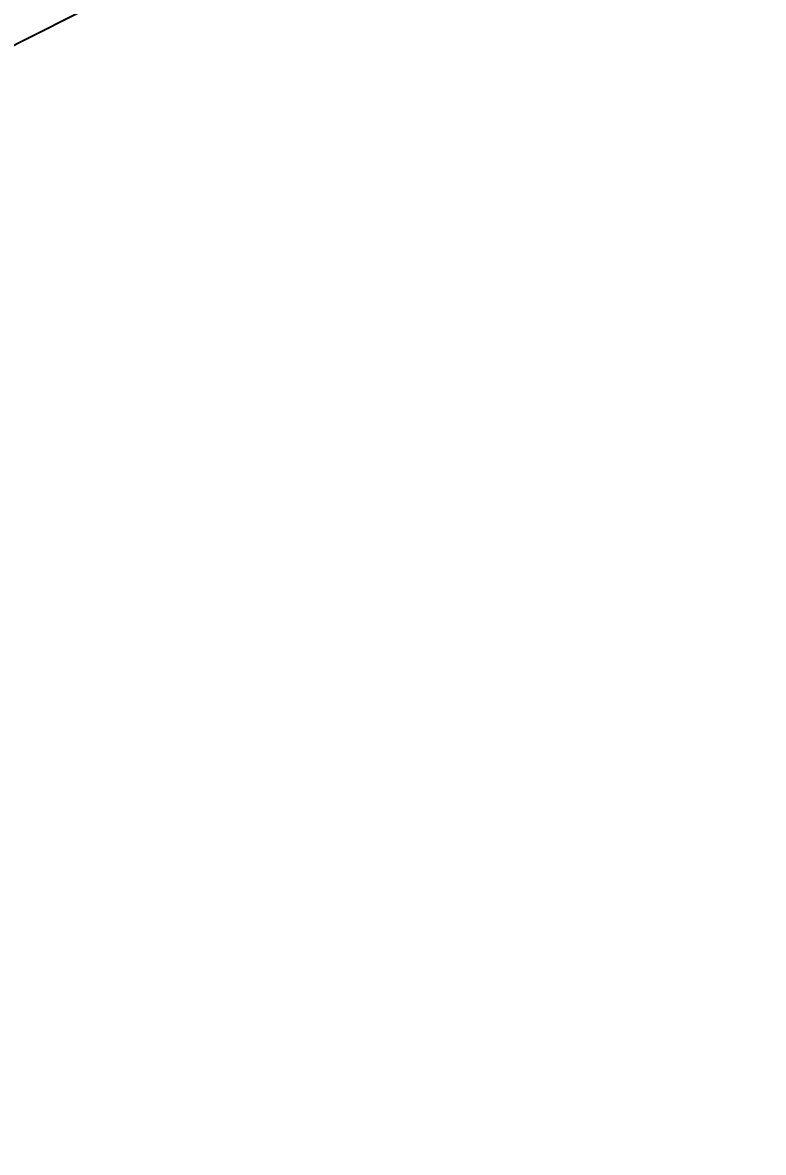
# Model space of a CAD drawing. Header units: metres. Extents: x 2682525 to 2683550, y 1250555 to 1251328.
# Drawn here: x 2683060.366 to 2683063.455, y 1250858.075 to 1250862.783 of the extents above; entities that cross this region are included whole.
import ezdxf

# ---------------------------------------------------------------- set-up
doc = ezdxf.new("R2010")
doc.units = ezdxf.units.M
doc.header["$PDMODE"] = 2
doc.header["$PDSIZE"] = -2
doc.linetypes.add('IMPORT-_22_ISO-10 Strichpunktlinie _2_', pattern=[46.98999999999999, 30.47999999999999, -7.619999999999998, 1.270000000000001, -7.619999999999998])
doc.linetypes.add('IMPORT-_25_VW-01 Strichlinie kurz _2_', pattern=[21.165312, 10.580624, -10.584688])
for name, color, linetype, lineweight, true_color in [('2458 A U1_dwg-1', 9, 'Continuous', 18, 0x808080), ('_22_000 Linien-Oeffnungsflügel 0_10', 9, 'Continuous', 18, 0x808080), ('_22_000 Linien-Strichpunktlinie 0_10', 9, 'IMPORT-_22_ISO-10 Strichpunktlinie _2_', 18, 0x808080), ('_22_000 Linien-Strichpunktlinie kurz 0_10', 9, 'IMPORT-_22_ISO-10 Strichpunktlinie _2_', 18, 0x808080), ('_22_200 Materialien-Beton', 9, 'Continuous', 18, 0x808080), ('_22_200 Materialien-Daemmung H', 9, 'Continuous', 18, 0x808080), ('_22_300 Bauteile 3D-Tuer', 9, 'Continuous', 18, 0x808080), ('_22_300 Bauteile 3D-Wand Aussen', 9, 'Continuous', 18, 0x808080), ('_22_500 Technik-Kanalisation Regenwasser', 9, 'Continuous', 18, 0x808080), ('_22_800 Beschriftung-1_50-Vermassung', 9, 'Continuous', 18, 0x808080), ('_22_Keine', 9, 'Continuous', 18, 0x808080), ('_25_300 Bauteile 3D-Raum-NGF Nettogeschossfläche', 9, 'Continuous', 18, 0x808080), ('_25_700 Aemter-Feuerpolizei-Fluchtweg', 9, 'IMPORT-_25_VW-01 Strichlinie kurz _2_', 18, 0x808080), ('_25_Keine', 9, 'Continuous', 18, 0x808080), ('Bemassung', 9, 'Continuous', 18, 0x808080)]:
    doc.layers.add(name, color=color, linetype=linetype, lineweight=lineweight, true_color=true_color)
doc.layers.add('A-____-____-DIMS', color=7, linetype='Continuous', lineweight=9)
doc.layers.add('Bemassung-1', color=7, linetype='Continuous', lineweight=18)
doc.styles.add('Arial_31', font='arial.ttf', dxfattribs={"width": 0.9, "height": 200})
doc.styles.add('ISOCP_2', font='isocp___.ttf', dxfattribs={"height": 125.8608217592593})
doc.styles.add('ISOCP_5', font='isocp___.ttf', dxfattribs={"height": 100.6886574074074})
doc.styles.add('ISOCP_6', font='isocp___.ttf', dxfattribs={"height": 176.2051504629629})
doc.dimstyles.new('2_0_mm_-_Arial', dxfattribs={"dimscale": 304.8, "dimtxt": 204.051879991394, "dimasz": 0.2460629921259842, "dimexe": 0.3280839895013123, "dimexo": 0.3280840109072179, "dimgap": 0.08202099737532807, "dimtad": 1, "dimdec": 1, "dimlfac": 0.001, "dimrnd": 0.09999999999999999, "dimzin": 0, "dimdsep": 46, "dimtxsty": 'Arial_31', "dimblk1": 'OBLIQUE', "dimblk2": 'OBLIQUE', "dimsah": 1, "dimcen": 0.09, "dimdle": 0.3280839895013123, "dimazin": 0, "dimtfac": 1, "dimtdec": 4, "dimtix": 1, "dimtmove": 0, "dimatfit": 3, "dimfxl": 1, "dimtvp": 1, "dimtfill": 1, "dimtolj": 1, "dimtzin": 0, "dimarcsym": 2})
doc.dimstyles.new('2_0_mm_-_Arial_1', dxfattribs={"dimscale": 304.8, "dimtxt": 204.051879991394, "dimasz": 0.2460629921259842, "dimexe": 0.3280839895013123, "dimexo": 0.3280840109072179, "dimgap": 0.08202099737532807, "dimtad": 1, "dimdec": 1, "dimlfac": 0.001, "dimrnd": 0.09999999999999999, "dimzin": 0, "dimdsep": 46, "dimtxsty": 'Arial_31', "dimblk1": 'OBLIQUE', "dimblk2": 'OBLIQUE', "dimsah": 1, "dimcen": 0.09, "dimdle": 0.3280839895013123, "dimazin": 0, "dimtfac": 1, "dimtdec": 4, "dimtix": 1, "dimtmove": 2, "dimatfit": 3, "dimfxl": 1, "dimtvp": 1, "dimtfill": 1, "dimtolj": 1, "dimtzin": 0, "dimarcsym": 2})
pattern_1 = [(18.233, (0, 0), (18.77292067800844, -56.98752011815572), []), (288.233, (0, 0), (63.31313485127099, 20.85671487326738), [])]
pattern_2 = [(90, (0, 0), (50, -3.061616997868383e-15), [])]
pattern_3 = [(180, (0, 0), (-6.123233995736766e-15, 50), [])]

# ---------------------------------------------------------------- blocks, each defined once
blk = doc.blocks.new('2458 A U1_dwg_VW_SLASH-9045664-U01 Bodenplatte')
at = {"layer": 'Bemassung'}
for p, q in [((-109398.5891606748, -24758.61881370869), (-109398.5891606748, -24546.37760277121)), ((-109342.4625599181, -24714.74541446539), (-109454.7157614314, -24602.49221295203))]:
    blk.add_line(p, q, dxfattribs=at)
blk = doc.blocks.new('2458 A U1_dwg_VW_SLASH-9045666-U01 Bodenplatte')
at = {"layer": 'Bemassung'}
for p, q in [((-109398.5891606746, -24808.61881370856), (-109398.5891606746, -25020.86002464604)), ((-109454.7157614312, -24852.49221295186), (-109342.4625599179, -24964.74541446522))]:
    blk.add_line(p, q, dxfattribs=at)
blk = doc.blocks.new('2458 A U1_dwg_VW_SLASH-9045667-U01 Bodenplatte')
at = {"layer": 'Bemassung'}
for p, q in [((-109398.5891606746, -24758.61881370869), (-109398.5891606746, -24546.37760277121)), ((-109342.4625599179, -24714.74541446539), (-109454.7157614312, -24602.49221295203))]:
    blk.add_line(p, q, dxfattribs=at)
blk = doc.blocks.new('2458 A U1_dwg_VW_SLASH-9045668-U01 Bodenplatte')
at = {"layer": 'Bemassung'}
for p, q in [((-109398.5891606745, -25038.61881370874), (-109398.5891606745, -25250.86002464623)), ((-109454.7157614312, -25082.49221295204), (-109342.4625599178, -25194.7454144654))]:
    blk.add_line(p, q, dxfattribs=at)
blk = doc.blocks.new('2458 A U1_dwg_VW_SLASH-9045669-U01 Bodenplatte')
at = {"layer": 'Bemassung'}
for p, q in [((-109398.5891606745, -25008.61881370852), (-109398.5891606745, -24796.37760277104)), ((-109342.4625599178, -24964.74541446522), (-109454.7157614312, -24852.49221295186))]:
    blk.add_line(p, q, dxfattribs=at)
blk = doc.blocks.new('2458 A U1_dwg_VW_SLASH-9045714-U01 Bodenplatte')
at = {"layer": 'Bemassung'}
for p, q in [((-107868.2599144445, -22278.85113672081), (-107868.2599144445, -22066.60992578333)), ((-107812.1333136878, -22234.97773747751), (-107924.3865152012, -22122.72453596415))]:
    blk.add_line(p, q, dxfattribs=at)
blk = doc.blocks.new('2458 A U1_dwg_VW_SLASH-9045716-U01 Bodenplatte')
at = {"layer": 'Bemassung'}
for p, q in [((-107868.2599144176, -23298.8511367208), (-107868.2599144176, -23086.60992578332)), ((-107812.1333136609, -23254.9777374775), (-107924.3865151743, -23142.72453596414))]:
    blk.add_line(p, q, dxfattribs=at)
blk = doc.blocks.new('2458 A U1_dwg_VW_SLASH-9045717-U01 Bodenplatte')
at = {"layer": 'Bemassung'}
for p, q in [((-107868.2599144176, -22078.85113672085), (-107868.2599144176, -22291.09234765833)), ((-107924.3865151743, -22122.72453596415), (-107812.1333136609, -22234.97773747751))]:
    blk.add_line(p, q, dxfattribs=at)
blk = doc.blocks.new('2458 A U1_dwg_VW_SLASH-9045718-U01 Bodenplatte')
at = {"layer": 'Bemassung'}
for p, q in [((-107868.2599144076, -24758.61881367425), (-107868.2599144076, -24546.37760273677)), ((-107812.1333136509, -24714.74541443095), (-107924.3865151643, -24602.49221291759))]:
    blk.add_line(p, q, dxfattribs=at)
blk = doc.blocks.new('2458 A U1_dwg_VW_SLASH-9045719-U01 Bodenplatte')
at = {"layer": 'Bemassung'}
for p, q in [((-107868.2599144076, -23098.85113672084), (-107868.2599144076, -23311.09234765832)), ((-107924.3865151643, -23142.72453596414), (-107812.1333136509, -23254.9777374775))]:
    blk.add_line(p, q, dxfattribs=at)
blk = doc.blocks.new('2458 A U1_dwg_VW_SLASH-9045814-U01 Bodenplatte')
at = {"layer": 'Bemassung'}
for p, q in [((-108667.7361950282, -24234.25867975254), (-108779.9893965416, -24346.51188126591)), ((-108623.8627957849, -24290.38528050922), (-108836.1040067224, -24290.38528050922))]:
    blk.add_line(p, q, dxfattribs=at)
blk = doc.blocks.new('2458 A U1_dwg_VW_SLASH-9045816-U01 Bodenplatte')
at = {"layer": 'Bemassung'}
for p, q in [((-107647.7361950282, -24234.25867975255), (-107759.9893965416, -24346.51188126592)), ((-107603.8627957849, -24290.38528050923), (-107816.1040067224, -24290.38528050923))]:
    blk.add_line(p, q, dxfattribs=at)
blk = doc.blocks.new('2458 A U1_dwg_VW_SLASH-9045817-U01 Bodenplatte')
at = {"layer": 'Bemassung'}
for p, q in [((-108779.9893965416, -24346.51188126592), (-108667.7361950282, -24234.25867975255)), ((-108823.8627957849, -24290.38528050923), (-108611.6215848474, -24290.38528050923))]:
    blk.add_line(p, q, dxfattribs=at)
blk = doc.blocks.new('2458 A U1_dwg_VW_SLASH-9045818-U01 Bodenplatte')
at = {"layer": 'Bemassung'}
for p, q in [((-107660.3816672893, -24346.5118812659), (-107548.1284657759, -24234.25867975254)), ((-107704.2550665326, -24290.38528050922), (-107492.0138555951, -24290.38528050922))]:
    blk.add_line(p, q, dxfattribs=at)
blk = doc.blocks.new('2458 A U1_dwg_VW_SLASH-9045819-U01 Bodenplatte')
at = {"layer": 'Bemassung'}
for p, q in [((-107647.7361950282, -24234.25867975254), (-107759.9893965416, -24346.5118812659)), ((-107603.8627957849, -24290.38528050922), (-107816.1040067224, -24290.38528050922))]:
    blk.add_line(p, q, dxfattribs=at)
blk = doc.blocks.new('2458 A U1_dwg_VW_SLASH-9045820-U01 Bodenplatte')
at = {"layer": 'Bemassung'}
for p, q in [((-107410.3816672892, -24346.51188126589), (-107298.1284657759, -24234.25867975253)), ((-107454.2550665325, -24290.38528050921), (-107242.0138555951, -24290.38528050921))]:
    blk.add_line(p, q, dxfattribs=at)
blk = doc.blocks.new('2458 A U1_dwg_VW_SLASH-9045821-U01 Bodenplatte')
at = {"layer": 'Bemassung'}
for p, q in [((-107548.1284657759, -24234.25867975253), (-107660.3816672893, -24346.51188126589)), ((-107504.2550665326, -24290.38528050921), (-107716.4962774701, -24290.38528050921))]:
    blk.add_line(p, q, dxfattribs=at)
blk = doc.blocks.new('2458 A U1_dwg_VW_SLASH-9045823-U01 Bodenplatte')
at = {"layer": 'Bemassung'}
for p, q in [((-107410.3816672892, -24346.5118812659), (-107298.1284657759, -24234.25867975254)), ((-107454.2550665325, -24290.38528050922), (-107242.0138555951, -24290.38528050922))]:
    blk.add_line(p, q, dxfattribs=at)
blk = doc.blocks.new('2458 A U1_dwg_VW_SLASH-9046006-U01 Bodenplatte')
at = {"layer": 'Bemassung'}
for p, q in [((-109398.5891606748, -24758.61881370869), (-109398.5891606748, -24546.37760277121)), ((-109342.4625599181, -24714.74541446539), (-109454.7157614314, -24602.49221295203))]:
    blk.add_line(p, q, dxfattribs=at)
blk = doc.blocks.new('2458 A U1_dwg_VW_SLASH-9046008-U01 Bodenplatte')
at = {"layer": 'Bemassung'}
for p, q in [((-109398.5891606746, -24808.61881370856), (-109398.5891606746, -25020.86002464604)), ((-109454.7157614312, -24852.49221295186), (-109342.4625599179, -24964.74541446522))]:
    blk.add_line(p, q, dxfattribs=at)
blk = doc.blocks.new('2458 A U1_dwg_VW_SLASH-9046009-U01 Bodenplatte')
at = {"layer": 'Bemassung'}
for p, q in [((-109398.5891606746, -24758.61881370869), (-109398.5891606746, -24546.37760277121)), ((-109342.4625599179, -24714.74541446539), (-109454.7157614312, -24602.49221295203))]:
    blk.add_line(p, q, dxfattribs=at)
blk = doc.blocks.new('2458 A U1_dwg_VW_SLASH-9046010-U01 Bodenplatte')
at = {"layer": 'Bemassung'}
for p, q in [((-109398.5891606745, -25038.61881370874), (-109398.5891606745, -25250.86002464623)), ((-109454.7157614312, -25082.49221295204), (-109342.4625599178, -25194.7454144654))]:
    blk.add_line(p, q, dxfattribs=at)
blk = doc.blocks.new('2458 A U1_dwg_VW_SLASH-9046011-U01 Bodenplatte')
at = {"layer": 'Bemassung'}
for p, q in [((-109398.5891606745, -25008.61881370852), (-109398.5891606745, -24796.37760277104)), ((-109342.4625599178, -24964.74541446522), (-109454.7157614312, -24852.49221295186))]:
    blk.add_line(p, q, dxfattribs=at)
blk = doc.blocks.new('2458 A U1_dwg_VW_SLASH-9046056-U01 Bodenplatte')
at = {"layer": 'Bemassung'}
for p, q in [((-107868.2599144445, -22278.85113672081), (-107868.2599144445, -22066.60992578333)), ((-107812.1333136878, -22234.97773747751), (-107924.3865152012, -22122.72453596415))]:
    blk.add_line(p, q, dxfattribs=at)
blk = doc.blocks.new('2458 A U1_dwg_VW_SLASH-9046058-U01 Bodenplatte')
at = {"layer": 'Bemassung'}
for p, q in [((-107868.2599144176, -23298.8511367208), (-107868.2599144176, -23086.60992578332)), ((-107812.1333136609, -23254.9777374775), (-107924.3865151743, -23142.72453596414))]:
    blk.add_line(p, q, dxfattribs=at)
blk = doc.blocks.new('2458 A U1_dwg_VW_SLASH-9046059-U01 Bodenplatte')
at = {"layer": 'Bemassung'}
for p, q in [((-107868.2599144176, -22078.85113672085), (-107868.2599144176, -22291.09234765833)), ((-107924.3865151743, -22122.72453596415), (-107812.1333136609, -22234.97773747751))]:
    blk.add_line(p, q, dxfattribs=at)
blk = doc.blocks.new('2458 A U1_dwg_VW_SLASH-9046060-U01 Bodenplatte')
at = {"layer": 'Bemassung'}
for p, q in [((-107868.2599144076, -24758.61881367425), (-107868.2599144076, -24546.37760273677)), ((-107812.1333136509, -24714.74541443095), (-107924.3865151643, -24602.49221291759))]:
    blk.add_line(p, q, dxfattribs=at)
blk = doc.blocks.new('2458 A U1_dwg_VW_SLASH-9046061-U01 Bodenplatte')
at = {"layer": 'Bemassung'}
for p, q in [((-107868.2599144076, -23098.85113672084), (-107868.2599144076, -23311.09234765832)), ((-107924.3865151643, -23142.72453596414), (-107812.1333136509, -23254.9777374775))]:
    blk.add_line(p, q, dxfattribs=at)
blk = doc.blocks.new('2458 A U1_dwg_VW_SLASH-9046156-U01 Bodenplatte')
at = {"layer": 'Bemassung'}
for p, q in [((-108667.7361950282, -24234.25867975254), (-108779.9893965416, -24346.51188126591)), ((-108623.8627957849, -24290.38528050922), (-108836.1040067224, -24290.38528050922))]:
    blk.add_line(p, q, dxfattribs=at)
blk = doc.blocks.new('2458 A U1_dwg_VW_SLASH-9046158-U01 Bodenplatte')
at = {"layer": 'Bemassung'}
for p, q in [((-107647.7361950282, -24234.25867975255), (-107759.9893965416, -24346.51188126592)), ((-107603.8627957849, -24290.38528050923), (-107816.1040067224, -24290.38528050923))]:
    blk.add_line(p, q, dxfattribs=at)
blk = doc.blocks.new('2458 A U1_dwg_VW_SLASH-9046159-U01 Bodenplatte')
at = {"layer": 'Bemassung'}
for p, q in [((-108779.9893965416, -24346.51188126592), (-108667.7361950282, -24234.25867975255)), ((-108823.8627957849, -24290.38528050923), (-108611.6215848474, -24290.38528050923))]:
    blk.add_line(p, q, dxfattribs=at)
blk = doc.blocks.new('2458 A U1_dwg_VW_SLASH-9046160-U01 Bodenplatte')
at = {"layer": 'Bemassung'}
for p, q in [((-107660.3816672893, -24346.5118812659), (-107548.1284657759, -24234.25867975254)), ((-107704.2550665326, -24290.38528050922), (-107492.0138555951, -24290.38528050922))]:
    blk.add_line(p, q, dxfattribs=at)
blk = doc.blocks.new('2458 A U1_dwg_VW_SLASH-9046161-U01 Bodenplatte')
at = {"layer": 'Bemassung'}
for p, q in [((-107647.7361950282, -24234.25867975254), (-107759.9893965416, -24346.5118812659)), ((-107603.8627957849, -24290.38528050922), (-107816.1040067224, -24290.38528050922))]:
    blk.add_line(p, q, dxfattribs=at)
blk = doc.blocks.new('2458 A U1_dwg_VW_SLASH-9046162-U01 Bodenplatte')
at = {"layer": 'Bemassung'}
for p, q in [((-107410.3816672892, -24346.51188126589), (-107298.1284657759, -24234.25867975253)), ((-107454.2550665325, -24290.38528050921), (-107242.0138555951, -24290.38528050921))]:
    blk.add_line(p, q, dxfattribs=at)
blk = doc.blocks.new('2458 A U1_dwg_VW_SLASH-9046163-U01 Bodenplatte')
at = {"layer": 'Bemassung'}
for p, q in [((-107548.1284657759, -24234.25867975253), (-107660.3816672893, -24346.51188126589)), ((-107504.2550665326, -24290.38528050921), (-107716.4962774701, -24290.38528050921))]:
    blk.add_line(p, q, dxfattribs=at)
blk = doc.blocks.new('2458 A U1_dwg_VW_SLASH-9046165-U01 Bodenplatte')
at = {"layer": 'Bemassung'}
for p, q in [((-107410.3816672892, -24346.5118812659), (-107298.1284657759, -24234.25867975254)), ((-107454.2550665325, -24290.38528050922), (-107242.0138555951, -24290.38528050922))]:
    blk.add_line(p, q, dxfattribs=at)
blk = doc.blocks.new('2458 A U1_dwg-9041719-U01 Bodenplatte')
at = {"layer": '_22_200 Materialien-Beton'}
h = blk.add_hatch(dxfattribs=at)
h.set_pattern_fill('FP_1', color=256, style=0, pattern_type=2)
h.set_pattern_definition(pattern_1)
h.paths.add_polyline_path([(-107604.2550664644, -24908.61881357861), (-107354.2550665327, -24558.61881357864), (-107354.2550665327, -23198.85113672084), (-107604.2550665327, -23198.85113672083), (-107604.2550665327, -24658.61881367431)])
h = blk.add_hatch(dxfattribs=at)
h.set_pattern_fill('FP_1', color=256, style=0, pattern_type=2)
h.set_pattern_definition(pattern_1)
h.paths.add_polyline_path([(-107604.2550665327, -24908.6188136743), (-107354.2550665327, -24558.61881357864), (-107354.2550665327, -23198.85113672084), (-107604.2550665327, -23198.85113672083), (-107604.2550665327, -24558.61881357865)])
h = blk.add_hatch(dxfattribs=at)
h.set_pattern_fill('FP_1', color=256, style=0, pattern_type=2)
h.set_pattern_definition(pattern_1)
h.paths.add_polyline_path([(-107164.255066525, -24908.61881357861), (-102543.9751923686, -24908.6188135786), (-102543.9751923686, -24558.61881357861), (-107354.2550665327, -24558.61881357861), (-107604.2550665327, -24908.61881357861), (-107354.2550665327, -24908.61881357861)])
h = blk.add_hatch(dxfattribs=at)
h.set_pattern_fill('FP_1', color=256, style=0, pattern_type=2)
h.set_pattern_definition(pattern_1)
h.paths.add_polyline_path([(-107164.255066525, -24908.61881357861), (-102543.9751923686, -24908.6188135786), (-102543.9751923686, -24558.61881357861), (-107354.2550665327, -24558.61881357861), (-107604.2550665327, -24908.61881357861), (-107354.2550665327, -24908.61881357861)])
h = blk.add_hatch(dxfattribs=at)
h.set_pattern_fill('FP_1', color=256, style=0, pattern_type=2)
h.set_pattern_definition(pattern_1)
h.paths.add_polyline_path([(-111054.2550666516, -24908.61881372991), (-108723.862795781, -24908.61881369236), (-108723.862795785, -24658.61881372998), (-110804.255066656, -24658.61881372998)])
h = blk.add_hatch(dxfattribs=at)
h.set_pattern_fill('FP_1', color=256, style=0, pattern_type=2)
h.set_pattern_definition(pattern_1)
h.paths.add_polyline_path([(-111054.2550666516, -24908.61881372991), (-108723.862795781, -24908.61881369236), (-108723.862795785, -24658.61881372998), (-110804.2550666601, -24658.61881372998)])
h = blk.add_hatch(dxfattribs=at)
h.set_pattern_fill('FP_1', color=256, style=0, pattern_type=2)
h.set_pattern_definition(pattern_1)
h.paths.add_polyline_path([(-107703.862795781, -24908.6188136743), (-107604.2550665327, -24908.61881366724), (-107604.2550665327, -24658.61881367431), (-107703.862795781, -24658.61881367593)])
h = blk.add_hatch(dxfattribs=at)
h.set_pattern_fill('FP_1', color=256, style=0, pattern_type=2)
h.set_pattern_definition(pattern_1)
h.paths.add_polyline_path([(-107703.862795781, -24908.6188136743), (-107604.2550665327, -24908.61881366724), (-107604.2550665327, -24658.61881367431), (-107703.862795781, -24658.61881367593)])
at = {"layer": '_22_200 Materialien-Daemmung H'}
h = blk.add_hatch(dxfattribs=at)
h.set_pattern_fill('FP_8', color=256, style=0, pattern_type=2)
h.set_pattern_definition(pattern_3)
h.paths.add_polyline_path([(-107354.2550665327, -24558.61881357865), (-107164.2550665327, -24558.61881357861), (-107164.2550665327, -23198.85113672083), (-107354.2550665327, -23198.85113672085), (-107354.2550665327, -23730.52065781856)])
h = blk.add_hatch(dxfattribs=at)
h.set_pattern_fill('FP_8', color=256, style=0, pattern_type=2)
h.set_pattern_definition(pattern_3)
h.paths.add_polyline_path([(-107354.2550665327, -24558.61881357865), (-107164.2550665327, -24558.61881357861), (-107164.2550665327, -23198.85113672083), (-107354.2550665327, -23198.85113672085), (-107354.2550665327, -23730.52065781856)])
h = blk.add_hatch(dxfattribs=at)
h.set_pattern_fill('FP_7', color=256, style=0, pattern_type=2)
h.set_pattern_definition(pattern_2)
h.paths.add_polyline_path([(-111244.2550666482, -25138.61881373297), (-108723.862795781, -25138.61881369236), (-108723.862795781, -24908.61881372991), (-111244.255066652, -24908.61881378373), (-111244.2550666489, -25098.61881373363)])
h = blk.add_hatch(dxfattribs=at)
h.set_pattern_fill('FP_7', color=256, style=0, pattern_type=2)
h.set_pattern_definition(pattern_2)
h.paths.add_polyline_path([(-111244.2550666482, -25138.61881373297), (-108723.8627957773, -25138.61881369236), (-108723.862795781, -24908.61881369236), (-111244.255066652, -24908.61881378373)])
h = blk.add_hatch(dxfattribs=at)
h.set_pattern_fill('FP_7', color=256, style=0, pattern_type=2)
h.set_pattern_definition(pattern_2)
h.paths.add_polyline_path([(-107703.8627957773, -25138.61881367593), (-107164.255066525, -25138.61881366723), (-107164.2550665287, -24908.61881366724), (-107703.862795781, -24908.61881367593), (-107703.8627957788, -25048.0696345231)])
h = blk.add_hatch(dxfattribs=at)
h.set_pattern_fill('FP_7', color=256, style=0, pattern_type=2)
h.set_pattern_definition(pattern_2)
h.paths.add_polyline_path([(-107703.8627957773, -25138.61881367593), (-107164.255066525, -25138.61881366723), (-107164.2550665287, -24908.61881366724), (-107703.862795781, -24908.61881367593)])
at = {"layer": '_22_000 Linien-Oeffnungsflügel 0_10', "flags": 128}
for points in [[(-106330.2550665326, -23175.85113672082), (-107304.2550665326, -23175.85113672082)], [(-107726.862795781, -23634.6188136841), (-107726.862795781, -24608.6188136841)]]:
    blk.add_lwpolyline(points, close=True, dxfattribs=at)
at = {"layer": '_22_000 Linien-Oeffnungsflügel 0_10'}
for centre, start, end in [((-107304.2550665326, -23175.85113672082), 0, 90), ((-107304.2550665326, -23175.85113672082), 0, 90), ((-107726.862795781, -24608.6188136841), 90, 180), ((-107726.862795781, -24608.6188136841), 90, 180)]:
    blk.add_arc(centre, 974, start, end, dxfattribs=at)
at = {"layer": '_22_000 Linien-Strichpunktlinie 0_10', "flags": 128}
blk.add_lwpolyline([(-108804.2550664668, -21249.96330732637), (-108804.2550664668, -23233.27376306487), (-109554.2550664668, -23233.27376306487), (-109554.2550664668, -21249.90976516151)], dxfattribs=at)
blk.add_lwpolyline([(-108804.2550664668, -21249.96330732637), (-108804.2550664668, -23233.27376306487), (-109554.2550664668, -23233.27376306487), (-109554.2550664668, -21249.90976516151)], dxfattribs=at)
at = {"layer": '_22_000 Linien-Strichpunktlinie kurz 0_10', "flags": 128}
blk.add_lwpolyline([(-108724.4876351063, -26408.6188125609), (-107924.3036279936, -26408.6188125609), (-107924.3036279936, -26908.51811702541), (-108724.3944097885, -26908.51811702541), (-108724.3944097885, -26408.6188125609)], dxfattribs=at)
blk.add_lwpolyline([(-108724.4876351063, -26408.6188125609), (-107924.3036279936, -26408.6188125609), (-107924.3036279936, -26908.51811702541), (-108724.3944097885, -26908.51811702541), (-108724.3944097885, -26408.6188125609)], dxfattribs=at)
at = {"layer": '_22_200 Materialien-Beton', "flags": 128}
for points in [[(-108723.8627957849, -24658.61881369232), (-110804.2550666559, -24658.61881369232), (-110804.2550666559, -23198.38549526203), (-110804.2550666559, -24658.6188137258)], [(-107604.2550665326, -23198.8511367208), (-107604.2550665326, -24658.61881367429), (-107703.8627957849, -24658.61881367429), (-107604.2550665326, -24658.61881367429)], [(-107354.2550665326, -23198.85113672082), (-107354.2550665326, -24558.61881357859), (-107164.2550665326, -24558.61881357859), (-102543.9751923685, -24558.61881357859), (-107164.2550665326, -24558.61881357859), (-107354.2550665326, -24558.61881357859)], [(-111244.2550666515, -24908.61881373306), (-111054.2550666515, -24908.61881373306), (-108723.8627957809, -24908.61881373306), (-111054.2550666515, -24908.61881373306)], [(-107604.2550665326, -24908.61881357859), (-102543.9751923685, -24908.61881357859), (-107604.2550665326, -24908.61881357859), (-107703.8627957809, -24908.61881357859)]]:
    blk.add_lwpolyline(points, close=True, dxfattribs=at)
at = {"layer": '_22_200 Materialien-Daemmung H', "flags": 128}
for points in [[(-107354.2550665326, -23198.85113672082), (-107354.2550665326, -24558.61881357859)], [(-107164.2550665326, -23198.8511367208), (-107164.2550665326, -24558.61881357858)], [(-108723.8627957772, -25138.61881369234), (-111244.2550666474, -25138.61881369234), (-111244.2550666474, -24908.61881373297), (-111054.2550666515, -24908.61881373297), (-108723.8627957809, -24908.61881373297), (-111054.2550666515, -24908.61881373297), (-111244.2550666515, -24908.61881373297), (-111244.2550666515, -25138.61881373297)], [(-107164.2550665326, -24908.61881366719), (-107604.2550665326, -24908.61881366719), (-107703.8627957809, -24908.61881366719), (-107604.2550665326, -24908.61881366719), (-107164.2550665326, -24908.61881366719), (-107164.2550665326, -25138.6188136672), (-107604.2550665326, -25138.6188136672), (-107703.8627957772, -25138.6188136672), (-107604.2550665326, -25138.6188136672), (-107164.2550665326, -25138.6188136672)]]:
    blk.add_lwpolyline(points, close=True, dxfattribs=at)
at = {"layer": '_22_300 Bauteile 3D-Tuer', "flags": 128}
for points in [[(-107164.2550665326, -23238.85113672082), (-107164.2550665326, -23175.85113672082), (-107354.2550665326, -23175.85113672082), (-107354.2550665326, -23158.85113672082), (-107604.2550665326, -23158.85113672082), (-107604.2550665326, -23198.85113672082), (-107164.2550665326, -23198.85113672082)], [(-107164.2550665326, -23238.85113672082), (-107164.2550665326, -23175.85113672082), (-107354.2550665326, -23175.85113672082), (-107354.2550665326, -23158.85113672082), (-107604.2550665326, -23158.85113672082), (-107604.2550665326, -23198.85113672082), (-107164.2550665326, -23198.85113672082)], [(-108723.862795781, -25138.6188136841), (-108683.862795781, -25138.6188136841), (-108683.862795781, -24658.6188136841), (-108700.862795781, -24658.6188136841), (-108763.862795781, -24658.6188136841), (-108723.862795781, -24658.6188136841)], [(-108723.862795781, -25138.6188136841), (-108683.862795781, -25138.6188136841), (-108683.862795781, -24658.6188136841), (-108700.862795781, -24658.6188136841), (-108763.862795781, -24658.6188136841), (-108723.862795781, -24658.6188136841)], [(-107703.862795781, -25138.6188136841), (-107743.862795781, -25138.6188136841), (-107743.862795781, -24658.6188136841), (-107726.862795781, -24658.6188136841), (-107663.862795781, -24658.6188136841), (-107703.862795781, -24658.6188136841)], [(-107703.862795781, -25138.6188136841), (-107743.862795781, -25138.6188136841), (-107743.862795781, -24658.6188136841), (-107726.862795781, -24658.6188136841), (-107663.862795781, -24658.6188136841), (-107703.862795781, -24658.6188136841)]]:
    blk.add_lwpolyline(points, close=True, dxfattribs=at)
at = {"layer": '_22_300 Bauteile 3D-Wand Aussen', "flags": 128}
for points in [[(-108723.8627957849, -24658.61881369232), (-110804.2550666559, -24658.61881369232), (-110804.2550666559, -23198.38549526203), (-110804.2550666559, -24658.61881372582)], [(-107604.2550665326, -23198.8511367208), (-107604.2550665326, -24658.61881367429), (-107703.8627957849, -24658.61881367429), (-107604.2550665326, -24658.61881367429)], [(-107354.2550665326, -23198.85113672082), (-107164.2550665326, -23198.85113672082), (-107354.2550665326, -23198.85113672082), (-107604.2550665326, -23198.85113672082)], [(-107164.2550665326, -23198.8511367208), (-107164.2550665326, -24558.61881357858), (-102543.9751923685, -24558.61881357858), (-107164.2550665326, -24558.61881357858)], [(-107164.2550665326, -23238.85113672082), (-107164.2550665326, -23198.85113672082)], [(-108763.862795781, -24658.6188136841), (-108723.862795781, -24658.6188136841)], [(-108723.862795781, -24908.6188136841), (-108723.862795781, -25138.6188136841), (-108723.862795781, -24908.6188136841), (-108723.862795781, -24658.6188136841)], [(-107663.862795781, -24658.6188136841), (-107703.862795781, -24658.6188136841)], [(-107703.862795781, -24908.6188136841), (-107703.862795781, -25138.6188136841), (-107703.862795781, -24908.6188136841), (-107703.862795781, -24658.6188136841)], [(-107604.2550665326, -24908.61881357859), (-102543.9751923685, -24908.61881357859)], [(-108723.8627957772, -25138.61881369234), (-111244.2550666474, -25138.61881369234)], [(-107604.2550665326, -25138.61881367428), (-107703.8627957772, -25138.61881367428)]]:
    blk.add_lwpolyline(points, close=True, dxfattribs=at)
at = {"layer": '_22_500 Technik-Kanalisation Regenwasser', "flags": 128}
for points in [[(-109069.0518347313, -25219.95406190662), (-109069.0518347313, -24909.95412854646)], [(-109224.1534339551, -25065.05572777021), (-108914.1535005949, -25065.05572777021)]]:
    blk.add_lwpolyline(points, close=True, dxfattribs=at)
at = {"layer": '_22_500 Technik-Kanalisation Regenwasser'}
blk.add_circle((-109069.153467275, -25064.95409522653), 55, dxfattribs=at)
blk.add_circle((-109069.153467275, -25064.95409522653), 55, dxfattribs=at)
for radius, start, end in [(104.9999999999953, 90.03756849181055, 270.0375684918023), (104.9999999999953, 90.03756849181055, 270.0375684918023), (105.0000000000099, 270.0375684918023, 90.03756849181055), (105.0000000000099, 270.0375684918023, 90.03756849181055), (54.99999999999895, 90.03756849181417, 270.0375684917987), (54.99999999999895, 90.03756849181417, 270.0375684917987), (54.99999999999893, 270.0375684917987, 90.03756849181417), (54.99999999999893, 270.0375684917987, 90.03756849181417)]:
    blk.add_arc((-109069.153467275, -25064.95409522653), radius, start, end, dxfattribs=at)
at = {"layer": '_22_Keine', "flags": 128}
for points in [[(-106923.9751923667, -23847.67519910288), (-106923.9751923667, -21847.67519910288), (-105323.9751923666, -21847.67519910288), (-105323.9751923666, -23847.67519910292)], [(-106923.9751923667, -23847.67519910288), (-106923.9751923667, -21847.67519910288), (-105323.9751923666, -21847.67519910288), (-105323.9751923666, -23847.67519910292)], [(-107604.2550665326, -22178.85113672084), (-110804.2550664668, -22178.85113672084)], [(-108953.4449595122, -23571.85719573374), (-108953.4449595122, -23802.78968756373)], [(-108953.4448984557, -23687.32344164875), (-108953.4448984557, -23754.12341688155), (-108953.4448984557, -23687.32344164875), (-108886.6449232229, -23687.32344164875), (-108953.4448984557, -23687.32344164875), (-109020.2448736885, -23687.32344164875), (-108953.4448984557, -23687.32344164875), (-108953.4448984557, -23620.52346641598), (-108953.4448984557, -23687.32344164875), (-108886.6449232229, -23687.32344164875), (-108953.4448984557, -23687.32344164875), (-108953.4448984557, -23754.12341688155), (-108953.4448984557, -23687.32344164875), (-108953.4448984557, -23620.52346641598), (-108953.4448984557, -23687.32344164875), (-109020.2448736885, -23687.32344164875)], [(-109068.9111805794, -23687.32344164875), (-108837.9786887493, -23687.32344164875)]]:
    blk.add_lwpolyline(points, close=True, dxfattribs=at)
blk.add_lwpolyline([(-108914.0518680512, -25219.85242936295), (-108914.0518680512, -24909.85249600278), (-109224.2550664988, -24909.85249600278), (-109224.2550664988, -25220.05569445029), (-108914.0518680512, -25220.05569445029)], dxfattribs=at)
blk.add_lwpolyline([(-108914.0518680512, -25219.85242936295), (-108914.0518680512, -24909.85249600278), (-109224.2550664988, -24909.85249600278), (-109224.2550664988, -25220.05569445029), (-108914.0518680512, -25220.05569445029)], dxfattribs=at)
at = {"layer": '_22_Keine'}
for centre, radius, start, end in [((-108953.4448984558, -23687.32344164874), 66.79997523276852, 90.00003029695942, 180.000000000014), ((-108953.4448984558, -23687.32344164874), 66.79997523276852, 90.00003029695942, 180.000000000014), ((-108953.4448984557, -23687.32344164876), 66.79997523278239, 3.029699532448487e-05, 90.00003029699532), ((-108953.4448984557, -23687.32344164876), 66.79997523278239, 3.029699532448487e-05, 90.00003029699532), ((-108953.4448984557, -23687.32344164874), 66.79997523283267, 180.0000000000016, 270.0000302969622), ((-108953.4448984557, -23687.32344164874), 66.79997523283267, 180.0000000000016, 270.0000302969622), ((-108953.4448984557, -23687.32344164874), 66.7999752328263, 270.0000302969825, 3.029696723700648e-05), ((-108953.4448984557, -23687.32344164874), 66.7999752328263, 270.0000302969825, 3.029696723700648e-05)]:
    blk.add_arc(centre, radius, start, end, dxfattribs=at)
at = {"layer": '_25_300 Bauteile 3D-Raum-NGF Nettogeschossfläche', "flags": 128}
blk.add_lwpolyline([(-101073.9751925389, -21249.96330732636), (-101073.9751925389, -24902.84567337117), (-107164.2550665327, -24902.84567337117), (-107164.2550665327, -25138.61881373365), (-111244.2550666476, -25138.61881373365), (-111244.2550666476, -24902.8456733712), (-117274.2550665292, -24902.8456733712), (-117274.2550665292, -27498.61881228585)], dxfattribs=at)
at = {"layer": '_25_700 Aemter-Feuerpolizei-Fluchtweg', "flags": 128}
blk.add_lwpolyline([(-108163.8627957849, -24658.6188136833), (-108163.8627957849, -25138.61881368329), (-78801.41820321255, -35967.62907878838)], dxfattribs=at)
at = {"layer": '_25_Keine', "flags": 128}
blk.add_lwpolyline([(-117269.2550664966, -24902.84567337119), (-101324.036133105, -24902.84567337119), (-101324.036133105, -35967.62907923994), (-117269.2550664967, -35967.62907923994)], dxfattribs=at)
at = {"layer": 'Bemassung'}
blk.add_line((-101186.236896647, -27373.61881228632), (-118362.0138554274, -27373.61881228632), dxfattribs=at)
at = {"layer": 'Bemassung', "flags": 128}
for points in [[(-107968.2599144176, -22178.85113672083), (-107482.2550665326, -22178.85113672083), (-107968.2599144176, -22178.85113672083), (-107482.2550665326, -22178.85113672083)], [(-107868.2599144176, -22291.09234765833), (-107868.2599144176, -23086.60992578332)], [(-107968.2599144076, -23198.85113672082), (-107607.2550665326, -23198.85113672082), (-107968.2599144076, -23198.85113672082), (-107607.2550665326, -23198.85113672082)], [(-109398.5891606746, -24434.13639183371), (-109398.5891606746, -24546.37760277121), (-109398.5891606746, -23335.51497400244), (-109398.5891606746, -24546.37760277121)], [(-107868.2599144076, -23311.09234765832), (-107868.2599144076, -24546.37760273677)], [(-108723.8627957849, -24190.38528050925), (-108723.8627957849, -24655.61881369233), (-108723.8627957849, -24190.38528050925), (-108723.8627957849, -24655.61881369233)], [(-107703.8627957849, -24190.38528050924), (-107703.8627957849, -24655.6188136759), (-107703.8627957849, -24190.38528050924), (-107703.8627957849, -24655.6188136759)], [(-107604.2550665326, -24190.38528050923), (-107604.2550665326, -24655.61881367426), (-107604.2550665326, -24190.38528050923), (-107604.2550665326, -24655.61881367426)], [(-107354.2550665325, -24190.38528050924), (-107354.2550665325, -24555.6188135786), (-107354.2550665325, -24190.38528050923), (-107354.2550665325, -24555.6188135786)], [(-110692.0138557184, -24290.38528050922), (-108836.1040067224, -24290.38528050922), (-110692.0138557184, -24290.38528050922), (-110579.7726447809, -24290.38528050922)], [(-107928.3452176599, -24290.38528050922), (-107816.1040067224, -24290.38528050922), (-108611.6215848474, -24290.38528050922), (-107816.1040067224, -24290.38528050922)], [(-107828.7374884076, -24290.38528050921), (-107716.4962774701, -24290.38528050921)], [(-107604.2550665326, -24290.38528050921), (-107354.2550665325, -24290.38528050921), (-107604.2550665326, -24290.38528050921), (-107703.8627957849, -24290.38528050921)], [(-107379.7726446576, -24290.38528050922), (-107492.0138555951, -24290.38528050922)], [(-107242.0138555951, -24290.38528050922), (-102656.2164033061, -24290.38528050922), (-107242.0138555951, -24290.38528050922), (-107129.7726446576, -24290.38528050922)], [(-109298.5891606746, -24658.61881370871), (-109736.0589312204, -24658.61881370871), (-109298.5891606748, -24658.61881370871), (-109736.0589312204, -24658.61881370871)], [(-109398.5891606745, -24908.61881370854), (-109398.5891606745, -25138.61881370872), (-109398.5891606745, -24908.61881370854), (-109398.5891606745, -24658.61881370871)], [(-107968.2599144076, -24658.61881367427), (-107607.2550665326, -24658.61881367427)], [(-109398.5891606745, -24684.13639183354), (-109398.5891606745, -24796.37760277104)], [(-109298.5891606745, -24908.61881370854), (-109726.0589312206, -24908.61881370854), (-109298.5891606745, -24908.61881370854), (-109726.0589312206, -24908.61881370854)], [(-109398.5891606746, -25133.10123558354), (-109398.5891606746, -25020.86002464604)], [(-109298.5891606745, -25138.61881370872), (-109736.0589312204, -25138.61881370872)], [(-109398.5891606745, -25363.10123558372), (-109398.5891606745, -25250.86002464623)]]:
    blk.add_lwpolyline(points, close=True, dxfattribs=at)
for name in ['2458 A U1_dwg_VW_SLASH-9045714-U01 Bodenplatte', '2458 A U1_dwg_VW_SLASH-9046056-U01 Bodenplatte', '2458 A U1_dwg_VW_SLASH-9045717-U01 Bodenplatte', '2458 A U1_dwg_VW_SLASH-9046059-U01 Bodenplatte', '2458 A U1_dwg_VW_SLASH-9045716-U01 Bodenplatte', '2458 A U1_dwg_VW_SLASH-9046058-U01 Bodenplatte', '2458 A U1_dwg_VW_SLASH-9045719-U01 Bodenplatte', '2458 A U1_dwg_VW_SLASH-9046061-U01 Bodenplatte', '2458 A U1_dwg_VW_SLASH-9045814-U01 Bodenplatte', '2458 A U1_dwg_VW_SLASH-9046156-U01 Bodenplatte', '2458 A U1_dwg_VW_SLASH-9045817-U01 Bodenplatte', '2458 A U1_dwg_VW_SLASH-9046159-U01 Bodenplatte', '2458 A U1_dwg_VW_SLASH-9045816-U01 Bodenplatte', '2458 A U1_dwg_VW_SLASH-9045819-U01 Bodenplatte', '2458 A U1_dwg_VW_SLASH-9046158-U01 Bodenplatte', '2458 A U1_dwg_VW_SLASH-9046161-U01 Bodenplatte', '2458 A U1_dwg_VW_SLASH-9045821-U01 Bodenplatte', '2458 A U1_dwg_VW_SLASH-9046163-U01 Bodenplatte', '2458 A U1_dwg_VW_SLASH-9045818-U01 Bodenplatte', '2458 A U1_dwg_VW_SLASH-9046160-U01 Bodenplatte', '2458 A U1_dwg_VW_SLASH-9045820-U01 Bodenplatte', '2458 A U1_dwg_VW_SLASH-9045823-U01 Bodenplatte', '2458 A U1_dwg_VW_SLASH-9046162-U01 Bodenplatte', '2458 A U1_dwg_VW_SLASH-9046165-U01 Bodenplatte', '2458 A U1_dwg_VW_SLASH-9045664-U01 Bodenplatte', '2458 A U1_dwg_VW_SLASH-9045667-U01 Bodenplatte', '2458 A U1_dwg_VW_SLASH-9046006-U01 Bodenplatte', '2458 A U1_dwg_VW_SLASH-9046009-U01 Bodenplatte', '2458 A U1_dwg_VW_SLASH-9045718-U01 Bodenplatte', '2458 A U1_dwg_VW_SLASH-9046060-U01 Bodenplatte', '2458 A U1_dwg_VW_SLASH-9045669-U01 Bodenplatte', '2458 A U1_dwg_VW_SLASH-9046011-U01 Bodenplatte', '2458 A U1_dwg_VW_SLASH-9045666-U01 Bodenplatte', '2458 A U1_dwg_VW_SLASH-9046008-U01 Bodenplatte', '2458 A U1_dwg_VW_SLASH-9045668-U01 Bodenplatte', '2458 A U1_dwg_VW_SLASH-9046010-U01 Bodenplatte']:
    blk.add_blockref(name, (0, 0))
at = {"layer": '_22_500 Technik-Kanalisation Regenwasser', "insert": (-109455.1093112979, -25045.29654613061), "char_height": 100.6886574074074, "width": 338.3408569525642, "attachment_point": 1, "rotation": 359.93100009020213, "line_spacing_factor": 1.478621465017729, "style": 'ISOCP_5'}
blk.add_mtext('FL 3', dxfattribs=at)
blk.add_mtext('FL 3', dxfattribs=at)
at = {"layer": '_22_800 Beschriftung-1_50-Vermassung', "insert": (-107969.2739011308, -22544.04082104408), "char_height": 125.8608217592593, "width": 389.1063829787234, "attachment_point": 1, "rotation": 270.00000000056264, "line_spacing_factor": 1.478621465017729, "style": 'ISOCP_2'}
blk.add_mtext('2.14', dxfattribs=at)
blk.add_mtext('2.14', dxfattribs=at)
at = {"layer": '_22_800 Beschriftung-1_50-Vermassung', "insert": (-108358.6731114658, -24391.39926722618), "char_height": 125.8608217592593, "width": 389.1063829787234, "attachment_point": 1, "line_spacing_factor": 1.478621465017729, "style": 'ISOCP_2'}
blk.add_mtext('2.14', dxfattribs=at)
blk.add_mtext('2.14', dxfattribs=at)
at = {"layer": '_22_Keine', "insert": (-108939.4900344167, -23414.5806002367), "char_height": 176.2051504629629, "width": 2013.053613053613, "attachment_point": 1, "rotation": 3.0296977402060653e-05, "line_spacing_factor": 1.478621465017729, "style": 'ISOCP_6'}
blk.add_mtext('-3.50 / 455.50', dxfattribs=at)
blk.add_mtext('-3.50 / 455.50', dxfattribs=at)
at = {"layer": 'Bemassung-1', "char_height": 125.8608217592593, "attachment_point": 2, "rotation": 90, "line_spacing_factor": 1.478621465017729, "style": 'ISOCP_2'}
for s, insert, width in [('1.02', (-107975.2931903853, -22688.85113672079), 372.1887141535614), ('1.02', (-107975.2931903853, -22688.85113672079), 372.1887141535614), ('1.46', (-107760.1376101222, -23787.95976089769), 389.1063829787234), ('1.46', (-107760.1376101222, -23787.95976089769), 389.1063829787234), ('25', (-109505.6224366423, -24783.61881370859), 236.8473635522664), ('25', (-109505.6224366423, -24783.61881370859), 236.8473635522664), ('23', (-109505.6224366422, -25023.61881370859), 236.8473635522664), ('23', (-109505.6224366422, -25023.61881370859), 236.8473635522664)]:
    blk.add_mtext(s, dxfattribs=dict(at, insert=insert, width=width))
at = {"layer": 'Bemassung-1', "char_height": 125.8608217592593, "attachment_point": 2, "line_spacing_factor": 1.478621465017729, "style": 'ISOCP_2'}
for s, insert, width in [('10', (-107654.0589311587, -24070.85200454151), 203.0120259019426), ('10', (-107654.0589311587, -24070.85200454151), 203.0120259019426), ('1.02', (-108213.8627957849, -24183.35200454152), 372.1887141535614), ('1.02', (-108213.8627957849, -24183.35200454152), 372.1887141535614), ('25', (-107479.2550665326, -24183.3520045415), 236.8473635522664), ('25', (-107479.2550665326, -24183.3520045415), 236.8473635522664)]:
    blk.add_mtext(s, dxfattribs=dict(at, insert=insert, width=width))
blk = doc.blocks.new('_Oblique')
at = {"color": 0, "linetype": 'ByBlock', "lineweight": -2}
blk.add_line((-0.5, -0.5), (0.5, 0.5), dxfattribs=at)
blk = doc.blocks.new('*D1807')
at = {"layer": 'A-____-____-DIMS', "color": 0, "lineweight": -2, "transparency": 16777216}
for p, q in [((2683068.897622096, 1250867.009540824), (2683135.861756529, 1250900.785341326)), ((2683053.688199543, 1250859.338114525), (2683068.897622096, 1250867.009540824)), ((2683053.688199543, 1250859.338114525), (2682986.72406511, 1250825.562314023)), ((2683113.74310552, 1250778.098576879), (2683113.932022766, 1250777.724028246)), ((2683098.698719751, 1250770.099947516), (2683098.722600213, 1250770.052601948))]:
    blk.add_line(p, q, dxfattribs=at)
at = {"layer": 'A-____-____-DIMS', "color": 0, "lineweight": -2, "transparency": 16777216, "xscale": 74.99999999999999, "yscale": 74.99999999999999, "zscale": 74.99999999999999}
for p, rotation in [((2683068.897622096, 1250867.009540824), 206.7657572042305), ((2683053.688199543, 1250859.338114525), 26.76575720423048)]:
    blk.add_blockref('_Oblique', p, dxfattribs=dict(at, rotation=rotation))
at = {"layer": 'A-____-____-DIMS', "color": 0, "transparency": 16777216, "insert": (2683004.047613651, 1250976.668747653), "char_height": 200, "width": 911.641014607705, "attachment_point": 5, "rotation": 26.76575720423047, "style": 'Arial_31', "bg_fill": 3, "box_fill_scale": 1.1, "bg_fill_color": 256, "bg_fill_true_color": 13158600, "bg_fill_transparency": 0}
blk.add_mtext('\\A1;0.0', dxfattribs=at)
at = {"layer": 'Defpoints', "color": 0, "transparency": 16777216}
for p in [(2683068.708701911, 1250867.384095282), (2683068.897622096, 1250867.009540824), (2683053.664316143, 1250859.385465919)]:
    blk.add_point(p, dxfattribs=at)
blk = doc.blocks.new('*D1808')
at = {"layer": 'A-____-____-DIMS', "color": 0, "lineweight": -2, "transparency": 16777216}
for p, q in [((2683101.306229421, 1250883.356000871), (2683168.270363854, 1250917.131801374)), ((2683068.897622741, 1250867.009539544), (2683001.933488308, 1250833.233739042)), ((2683146.196746825, 1250794.355752247), (2683146.340630091, 1250794.070488293)), ((2683113.74310552, 1250778.098576879), (2683113.932023411, 1250777.724026967))]:
    blk.add_line(p, q, dxfattribs=at)
at = {"layer": 'A-____-____-DIMS', "color": 0, "transparency": 16777216, "insert": (2682617.72699169, 1250788.948338999), "char_height": 200, "width": 911.641014607705, "attachment_point": 1, "rotation": 26.76575720423047, "line_spacing_factor": 0.9417779076525878, "style": 'Arial_31', "bg_fill": 3, "box_fill_scale": 1.1, "bg_fill_color": 256, "bg_fill_true_color": 13158600, "bg_fill_transparency": 0}
blk.add_mtext('\\A1;0.0', dxfattribs=at)
at = {"layer": 'A-____-____-DIMS', "color": 0, "lineweight": -2, "transparency": 16777216}
blk.add_line((2683068.897622741, 1250867.009539544), (2683101.306229421, 1250883.356000871), dxfattribs=at)
at = {"layer": 'Defpoints', "color": 0, "transparency": 16777216}
for p in [(2683101.162343216, 1250883.641270651), (2683101.306229421, 1250883.356000871), (2683068.708701911, 1250867.384095282)]:
    blk.add_point(p, dxfattribs=at)
at = {"layer": 'A-____-____-DIMS', "color": 0, "lineweight": -2, "transparency": 16777216, "xscale": 74.99999999999999, "yscale": 74.99999999999999, "zscale": 74.99999999999999}
for p, rotation in [((2683101.306229421, 1250883.356000871), 206.7657572042305), ((2683068.897622741, 1250867.009539544), 26.76575720423048)]:
    blk.add_blockref('_Oblique', p, dxfattribs=dict(at, rotation=rotation))
blk = doc.blocks.new('*D1809')
at = {"layer": 'A-____-____-DIMS', "color": 0, "lineweight": -2, "transparency": 16777216}
for p, q in [((2683132.910514814, 1250899.296771893), (2683199.874649247, 1250933.072572396)), ((2683101.30623005, 1250883.355999624), (2683132.910514814, 1250899.296771893)), ((2683101.30623005, 1250883.355999624), (2683034.342095617, 1250849.580199121)), ((2683177.801724807, 1250810.295150137), (2683177.944915484, 1250810.011259315)), ((2683146.196746825, 1250794.355752247), (2683146.34063072, 1250794.070487046))]:
    blk.add_line(p, q, dxfattribs=at)
at = {"layer": 'A-____-____-DIMS', "color": 0, "lineweight": -2, "transparency": 16777216, "xscale": 74.99999999999999, "yscale": 74.99999999999999, "zscale": 74.99999999999999}
for p, rotation in [((2683132.910514814, 1250899.296771893), 206.7657572042305), ((2683101.30623005, 1250883.355999624), 26.76575720423048)]:
    blk.add_blockref('_Oblique', p, dxfattribs=dict(at, rotation=rotation))
at = {"layer": 'A-____-____-DIMS', "color": 0, "transparency": 16777216, "insert": (2683059.863075263, 1251004.821305737), "char_height": 200, "width": 911.641014607705, "attachment_point": 5, "rotation": 26.76575720423047, "style": 'Arial_31', "bg_fill": 3, "box_fill_scale": 1.1, "bg_fill_color": 256, "bg_fill_true_color": 13158600, "bg_fill_transparency": 0}
blk.add_mtext('\\A1;0.0', dxfattribs=at)
at = {"layer": 'Defpoints', "color": 0, "transparency": 16777216}
for p in [(2683132.767321199, 1250899.58066854), (2683132.910514814, 1250899.296771893), (2683101.162343216, 1250883.641270651)]:
    blk.add_point(p, dxfattribs=at)

msp = doc.modelspace()

# ---------------------------------------------------------------- block references
at = {"layer": '2458 A U1_dwg-1', "xscale": 0.001, "yscale": 0.001, "zscale": 0.001, "rotation": 26.76575494316579}
msp.add_blockref('2458 A U1_dwg-9041719-U01 Bodenplatte', (2683147.144467305, 1250931.177239274), dxfattribs=at)

# ---------------------------------------------------------------- next in the draw order: dimensions: what is measured, and where the dimension line sits
at = {"layer": 'A-____-____-DIMS'}
dim = msp.add_linear_dim(base=(2683068.897622096, 1250867.009540824), p1=(2683053.664316142, 1250859.385465919), p2=(2683068.708701911, 1250867.384095282), angle=26.76575720423047, dimstyle='2_0_mm_-_Arial', override={"dimpost": '<>', "dimfxl": 17038.5332360565}, dxfattribs=at)
dim.commit()
dim.dimension.update_dxf_attribs({"geometry": '*D1807', "text_midpoint": (2683004.047613651, 1250976.668747653)})

# ---------------------------------------------------------------- next in the draw order: dimensions: what is measured, and where the dimension line sits
dim = msp.add_linear_dim(base=(2683101.306229421, 1250883.356000871), p1=(2683068.708701911, 1250867.384095282), p2=(2683101.162343216, 1250883.641270651), angle=26.76575720423047, dimstyle='2_0_mm_-_Arial_1', override={"dimpost": '<>', "dimfxl": 36297.85923366722}, dxfattribs=at)
dim.commit()
dim.dimension.update_dxf_attribs({"geometry": '*D1808', "text_midpoint": (2683084.754535631, 1250875.177022492), "dimtype": 160})

# ---------------------------------------------------------------- next in the draw order: dimensions: what is measured, and where the dimension line sits
dim = msp.add_linear_dim(base=(2683132.910514814, 1250899.296771893), p1=(2683101.162343216, 1250883.641270651), p2=(2683132.767321198, 1250899.58066854), angle=26.76575720423047, dimstyle='2_0_mm_-_Arial', override={"dimpost": '<>', "dimfxl": 35396.87893486193}, dxfattribs=at)
dim.commit()
dim.dimension.update_dxf_attribs({"geometry": '*D1809', "text_midpoint": (2683059.863075263, 1251004.821305737)})

doc.saveas('drawing.dxf')
